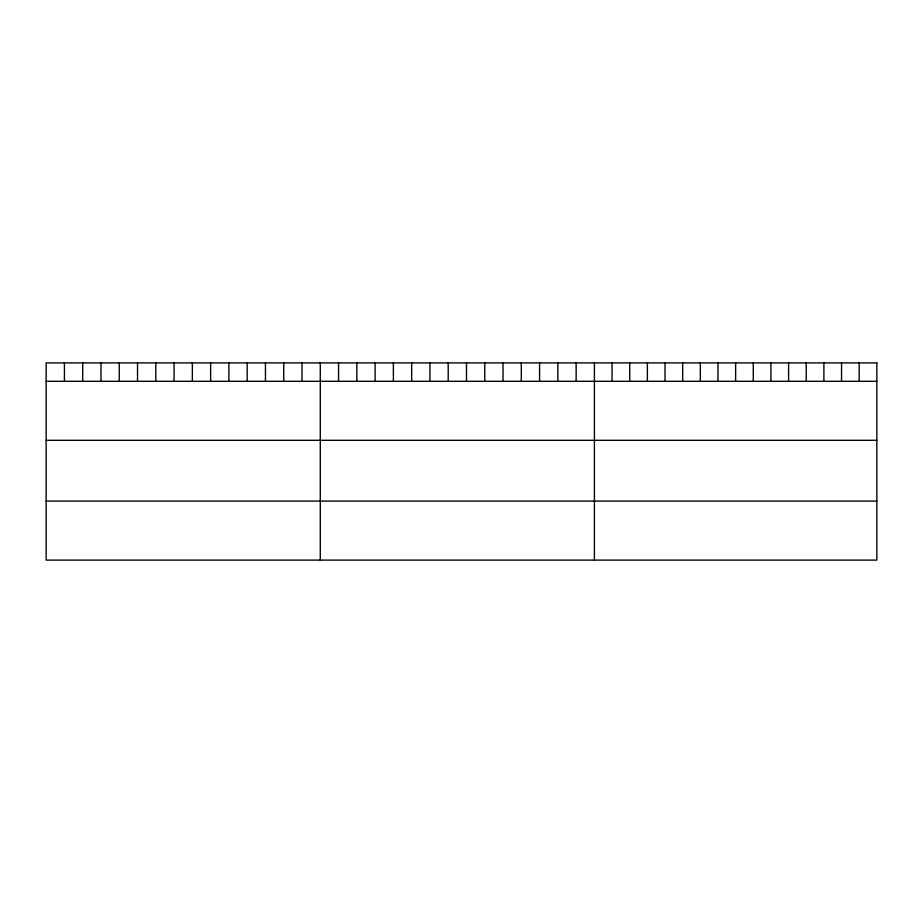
<?xml version="1.0" encoding="UTF-8"?>
<svg xmlns="http://www.w3.org/2000/svg" width="923" height="923" viewBox="0 0 923 923"><rect width="100%" height="100%" fill="white"/><g stroke="black" fill="none" stroke-linecap="round" stroke-linejoin="round"><path stroke-width="1.38" d="M46.15 381.303L876.85 381.303M46.15 440.306L876.85 440.306M46.15 501.097L876.85 501.097M859.198 362.901L859.198 381.303M841.545 362.901L841.545 381.303M823.893 362.901L823.893 381.303M806.24 362.901L806.24 381.303M788.588 362.901L788.588 381.303M770.936 362.901L770.936 381.303M753.283 362.901L753.283 381.303M735.631 362.901L735.631 381.303M717.979 362.901L717.979 381.303M700.326 362.901L700.326 381.303M682.674 362.901L682.674 381.303M665.022 362.901L665.022 381.303M647.369 362.901L647.369 381.303M629.717 362.901L629.717 381.303M612.064 362.901L612.064 381.303M594.412 362.901L594.412 560.099M576.137 362.901L576.137 381.303M557.861 362.901L557.861 381.303M539.586 362.901L539.586 381.303M521.31 362.901L521.31 381.303M503.035 362.901L503.035 381.303M484.76 362.901L484.76 381.303M466.484 362.901L466.484 381.303M448.209 362.901L448.209 381.303M429.933 362.901L429.933 381.303M411.658 362.901L411.658 381.303M393.383 362.901L393.383 381.303M375.107 362.901L375.107 381.303M356.832 362.901L356.832 381.303M338.556 362.901L338.556 381.303M320.281 362.901L320.281 560.099M302.006 362.901L302.006 381.303M283.73 362.901L283.73 381.303M265.455 362.901L265.455 381.303M247.179 362.901L247.179 381.303M228.904 362.901L228.904 381.303M210.629 362.901L210.629 381.303M192.353 362.901L192.353 381.303M174.078 362.901L174.078 381.303M155.802 362.901L155.802 381.303M137.527 362.901L137.527 381.303M119.252 362.901L119.252 381.303M100.976 362.901L100.976 381.303M82.701 362.901L82.701 381.303M64.425 362.901L64.425 381.303M876.85 362.901L46.15 362.901L46.15 560.099L876.85 560.099L876.85 362.901"/></g></svg>
